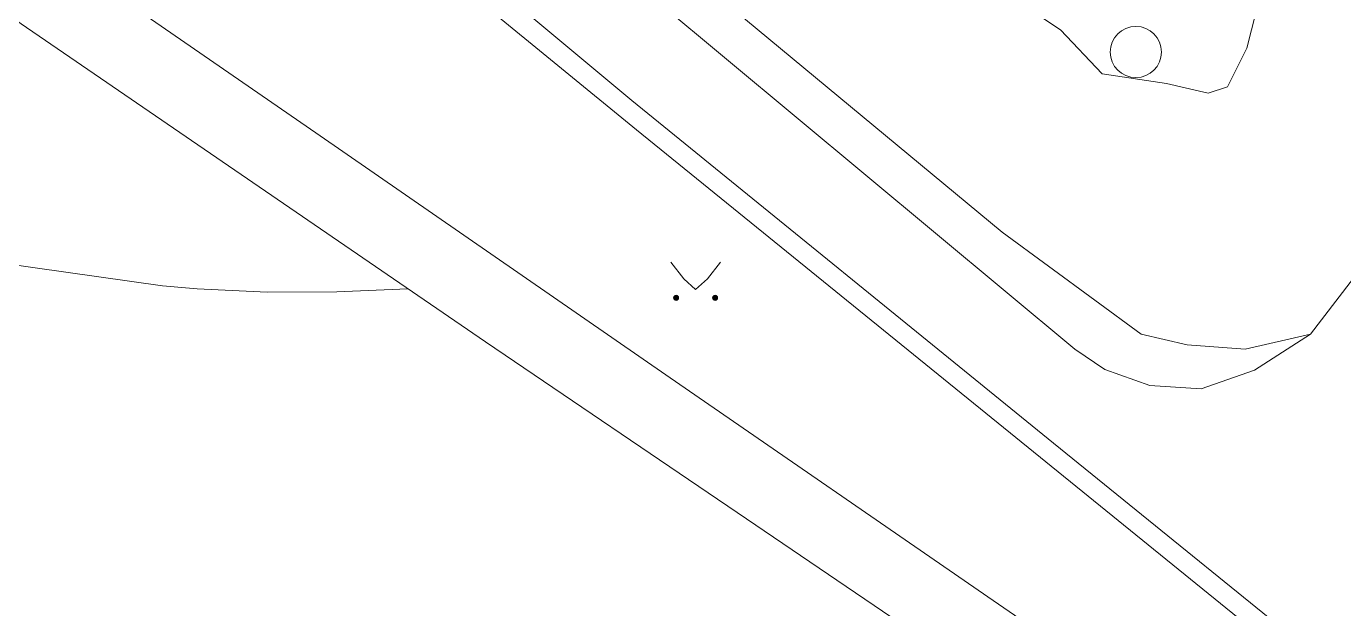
# Model space of a CAD drawing. Extents: x 1000 to 4000, y -5000 to -1000.
# Drawn here: x 1514.7 to 1566.1, y -4690.7 to -4668 of the extents above; entities that cross this region are included whole.
import ezdxf

# ---------------------------------------------------------------- set-up
doc = ezdxf.new("R2010")
doc.units = 0
doc.header["$MEASUREMENT"] = 0
for name, color, linetype in [('СЛОЙ_11', 7, 'CONTINUOUS'), ('СЛОЙ_24', 7, 'CONTINUOUS'), ('СЛОЙ_3', 7, 'CONTINUOUS'), ('СЛОЙ_31', 7, 'CONTINUOUS'), ('СЛОЙ_37', 7, 'CONTINUOUS'), ('СЛОЙ_41', 7, 'CONTINUOUS'), ('СЛОЙ_50', 7, 'CONTINUOUS')]:
    doc.layers.add(name, color=color, linetype=linetype)

msp = doc.modelspace()

# ---------------------------------------------------------------- linework, layer by layer
at = {"layer": 'СЛОЙ_11', "color": 253, "linetype": 'Continuous', "lineweight": 0}
msp.add_lwpolyline([(1601.91, -4721.414), (1601.555, -4721.146), (1568.112, -4696.076), (1538.503, -4672.076), (1499.866, -4640.491), (1496.121, -4640.937)], dxfattribs=at)
at = {"layer": 'СЛОЙ_24', "color": 253, "linetype": 'Continuous', "lineweight": 0}
for points in [[(1500.007, -4634.637), (1503.788, -4637.653), (1504.875, -4638.907), (1505.836, -4640.537), (1506.212, -4641.79), (1507.173, -4644.507), (1507.799, -4645.51), (1538.321, -4670.924), (1554.783, -4684.3), (1566.664, -4693.914), (1617.22, -4732.036), (1644.224, -4752.619)], [(1510.599, -4638.321), (1510.808, -4640.119), (1511.393, -4642.209), (1512.73, -4644.341), (1513.65, -4645.678), (1515.445, -4647.392), (1536.586, -4664.78), (1555.618, -4680.624), (1556.788, -4681.418), (1558.542, -4682.045), (1560.548, -4682.171), (1562.626, -4681.449), (1564.81, -4680.039)], [(1510.599, -4638.321), (1513.483, -4643.087), (1515.445, -4645.134), (1552.777, -4676.068), (1558.208, -4680.039), (1560.005, -4680.457), (1562.261, -4680.624), (1564.81, -4680.039)], [(1564.81, -4680.039), (1570.283, -4672.933), (1570.324, -4672.098), (1569.331, -4666.602), (1569.561, -4665.264), (1570.438, -4663.759), (1577.895, -4652.933)]]:
    msp.add_lwpolyline(points, dxfattribs=at)
at = {"layer": 'СЛОЙ_3', "color": 253, "linetype": 'Continuous', "lineweight": 0}
msp.add_circle((1557.997, -4669.039), 1, dxfattribs=at)
at = {"layer": 'СЛОЙ_31', "color": 253, "linetype": 'Continuous', "lineweight": 0}
msp.add_lwpolyline([(1502.142, -4655.783), (1505.355, -4657.972), (1525.992, -4672.197), (1539.82, -4681.745), (1552.422, -4690.426), (1564.32, -4698.594), (1583.822, -4711.971), (1583.745, -4712.267), (1583.643, -4712.559), (1583.516, -4712.844), (1583.366, -4713.118), (1583.192, -4713.38), (1582.998, -4713.626), (1582.785, -4713.854), (1582.556, -4714.061), (1582.313, -4714.247), (1568.028, -4704.409), (1554.874, -4695.44), (1542.441, -4686.994), (1532.61, -4680.347), (1500.85, -4658.609)], dxfattribs=at)
at = {"layer": 'СЛОЙ_37', "color": 253, "linetype": 'Continuous', "lineweight": 0}
msp.add_lwpolyline([(1518.14, -4626.809), (1516.617, -4631.938), (1515.196, -4635.533), (1515.071, -4637.331), (1515.405, -4638.417), (1517.494, -4640.215), (1545.113, -4661.576), (1555.057, -4668.18), (1556.687, -4669.894), (1559.194, -4670.27), (1560.824, -4670.646), (1561.576, -4670.396), (1562.328, -4668.891), (1564.125, -4661.826), (1568.01, -4654.135), (1572.446, -4649.067)], dxfattribs=at)
at = {"layer": 'СЛОЙ_41', "color": 253, "linetype": 'Continuous', "lineweight": 0}
for p, q in [((1539.84, -4677.239), (1540.35, -4677.889)), ((1541.79, -4677.239), (1541.28, -4677.889)), ((1540.35, -4677.889), (1540.81, -4678.299)), ((1541.28, -4677.889), (1540.81, -4678.299))]:
    msp.add_line(p, q, dxfattribs=at)
for centre in [(1540.054, -4678.627), (1541.575, -4678.627)]:
    msp.add_circle(centre, 0.0976, dxfattribs=at)
for points in [[(1539.958, -4678.646), (1539.956, -4678.627), (1539.958, -4678.608)], [(1539.963, -4678.664), (1539.958, -4678.608), (1539.963, -4678.59)], [(1539.958, -4678.646), (1539.958, -4678.608), (1539.963, -4678.664)], [(1539.972, -4678.681), (1539.963, -4678.59), (1539.972, -4678.573)], [(1539.963, -4678.664), (1539.963, -4678.59), (1539.972, -4678.681)], [(1539.985, -4678.696), (1539.972, -4678.573), (1539.985, -4678.558)], [(1539.972, -4678.681), (1539.972, -4678.573), (1539.985, -4678.696)], [(1539.999, -4678.708), (1539.985, -4678.558), (1539.999, -4678.546)], [(1539.985, -4678.696), (1539.985, -4678.558), (1539.999, -4678.708)], [(1540.016, -4678.717), (1539.999, -4678.546), (1540.016, -4678.537)], [(1539.999, -4678.708), (1539.999, -4678.546), (1540.016, -4678.717)], [(1540.035, -4678.723), (1540.016, -4678.537), (1540.035, -4678.531)], [(1540.016, -4678.717), (1540.016, -4678.537), (1540.035, -4678.723)], [(1540.054, -4678.725), (1540.035, -4678.531), (1540.054, -4678.529)], [(1540.035, -4678.723), (1540.035, -4678.531), (1540.054, -4678.725)], [(1541.479, -4678.646), (1541.477, -4678.627), (1541.479, -4678.608)], [(1541.484, -4678.664), (1541.479, -4678.608), (1541.484, -4678.59)], [(1541.479, -4678.646), (1541.479, -4678.608), (1541.484, -4678.664)], [(1541.493, -4678.681), (1541.484, -4678.59), (1541.493, -4678.573)], [(1541.484, -4678.664), (1541.484, -4678.59), (1541.493, -4678.681)], [(1541.506, -4678.696), (1541.493, -4678.573), (1541.506, -4678.558)], [(1541.493, -4678.681), (1541.493, -4678.573), (1541.506, -4678.696)], [(1541.52, -4678.708), (1541.506, -4678.558), (1541.52, -4678.546)], [(1541.506, -4678.696), (1541.506, -4678.558), (1541.52, -4678.708)], [(1541.537, -4678.717), (1541.52, -4678.546), (1541.537, -4678.537)], [(1541.52, -4678.708), (1541.52, -4678.546), (1541.537, -4678.717)], [(1541.556, -4678.723), (1541.537, -4678.537), (1541.556, -4678.531)], [(1541.537, -4678.717), (1541.537, -4678.537), (1541.556, -4678.723)], [(1541.575, -4678.725), (1541.556, -4678.531), (1541.575, -4678.529)], [(1541.556, -4678.723), (1541.556, -4678.531), (1541.575, -4678.725)]]:
    msp.add_solid(points, dxfattribs=at)
at = {"layer": 'СЛОЙ_41', "color": 253, "linetype": 'Continuous', "lineweight": 0, "extrusion": (0, 0, -1)}
for points in [[(-1540.054, -4678.725), (-1540.054, -4678.529), (-1540.073, -4678.723)], [(-1540.073, -4678.723), (-1540.054, -4678.529), (-1540.073, -4678.531)], [(-1540.073, -4678.723), (-1540.073, -4678.531), (-1540.091, -4678.717)], [(-1540.091, -4678.717), (-1540.073, -4678.531), (-1540.091, -4678.537)], [(-1540.091, -4678.717), (-1540.091, -4678.537), (-1540.108, -4678.708)], [(-1540.108, -4678.708), (-1540.091, -4678.537), (-1540.108, -4678.546)], [(-1540.108, -4678.708), (-1540.108, -4678.546), (-1540.123, -4678.696)], [(-1540.123, -4678.696), (-1540.108, -4678.546), (-1540.123, -4678.558)], [(-1540.123, -4678.696), (-1540.123, -4678.558), (-1540.135, -4678.681)], [(-1540.135, -4678.681), (-1540.123, -4678.558), (-1540.135, -4678.573)], [(-1540.135, -4678.681), (-1540.135, -4678.573), (-1540.144, -4678.664)], [(-1540.144, -4678.664), (-1540.135, -4678.573), (-1540.144, -4678.59)], [(-1540.144, -4678.664), (-1540.144, -4678.59), (-1540.149, -4678.646)], [(-1540.149, -4678.646), (-1540.144, -4678.59), (-1540.149, -4678.608)], [(-1540.149, -4678.646), (-1540.149, -4678.608), (-1540.151, -4678.627)], [(-1541.575, -4678.725), (-1541.575, -4678.529), (-1541.594, -4678.723)], [(-1541.594, -4678.723), (-1541.575, -4678.529), (-1541.594, -4678.531)], [(-1541.594, -4678.723), (-1541.594, -4678.531), (-1541.612, -4678.717)], [(-1541.612, -4678.717), (-1541.594, -4678.531), (-1541.612, -4678.537)], [(-1541.612, -4678.717), (-1541.612, -4678.537), (-1541.629, -4678.708)], [(-1541.629, -4678.708), (-1541.612, -4678.537), (-1541.629, -4678.546)], [(-1541.629, -4678.708), (-1541.629, -4678.546), (-1541.644, -4678.696)], [(-1541.644, -4678.696), (-1541.629, -4678.546), (-1541.644, -4678.558)], [(-1541.644, -4678.696), (-1541.644, -4678.558), (-1541.656, -4678.681)], [(-1541.656, -4678.681), (-1541.644, -4678.558), (-1541.656, -4678.573)], [(-1541.656, -4678.681), (-1541.656, -4678.573), (-1541.665, -4678.664)], [(-1541.665, -4678.664), (-1541.656, -4678.573), (-1541.665, -4678.59)], [(-1541.665, -4678.664), (-1541.665, -4678.59), (-1541.67, -4678.646)], [(-1541.67, -4678.646), (-1541.665, -4678.59), (-1541.67, -4678.608)], [(-1541.67, -4678.646), (-1541.67, -4678.608), (-1541.672, -4678.627)]]:
    msp.add_solid(points, dxfattribs=at)
at = {"layer": 'СЛОЙ_50', "color": 253, "linetype": 'Continuous', "lineweight": 0}
msp.add_lwpolyline([(1512.536, -4677.1), (1520.006, -4678.154), (1521.364, -4678.278), (1524.086, -4678.401), (1526.812, -4678.393), (1529.578, -4678.272)], dxfattribs=at)

doc.saveas('drawing.dxf')
